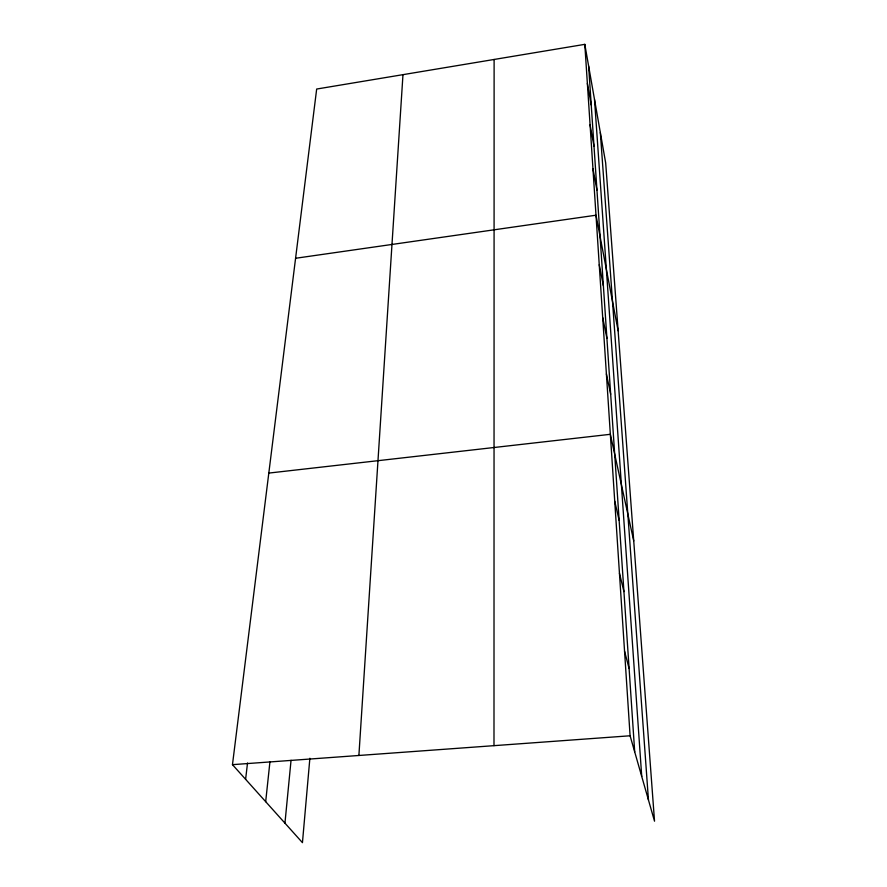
<?xml version="1.0" encoding="UTF-8"?>
<svg xmlns="http://www.w3.org/2000/svg" width="887" height="887" viewBox="0 0 887 887"><rect width="100%" height="100%" fill="white"/><g stroke="black" fill="none" stroke-linecap="round" stroke-linejoin="round"><path stroke-width="1.33" d="M493.992 745.657L494.114 59.473M358.891 755.469L402.975 74.663M309.873 758.252L302.445 842.65L232.472 764.661L316.67 89.044L584.81 44.35L605.677 162.931L654.528 821.196L630.092 735.778L584.81 44.35M284.949 823.158L291.047 760.303M265.679 801.671L269.936 761.811M245.61 779.307L247.528 762.997M295.582 258.272L595.997 215.208L618.128 330.784M268.805 473.081L610.345 434.308L633.739 540.959M232.472 764.661L630.092 735.778M624.548 651.18L629.105 668.554M619.448 573.213L623.938 591.596M614.724 501.144L619.148 520.336M606.398 373.926L610.677 394.272M602.705 317.535L606.919 338.269M599.246 264.736L603.382 285.78M592.948 168.652L596.951 190.084M590.077 124.801L594.013 146.344M587.371 83.433L591.241 105.043M600.322 132.496L648.452 799.952M594.523 99.577L641.733 776.447M588.613 65.982L634.704 751.899"/></g></svg>
